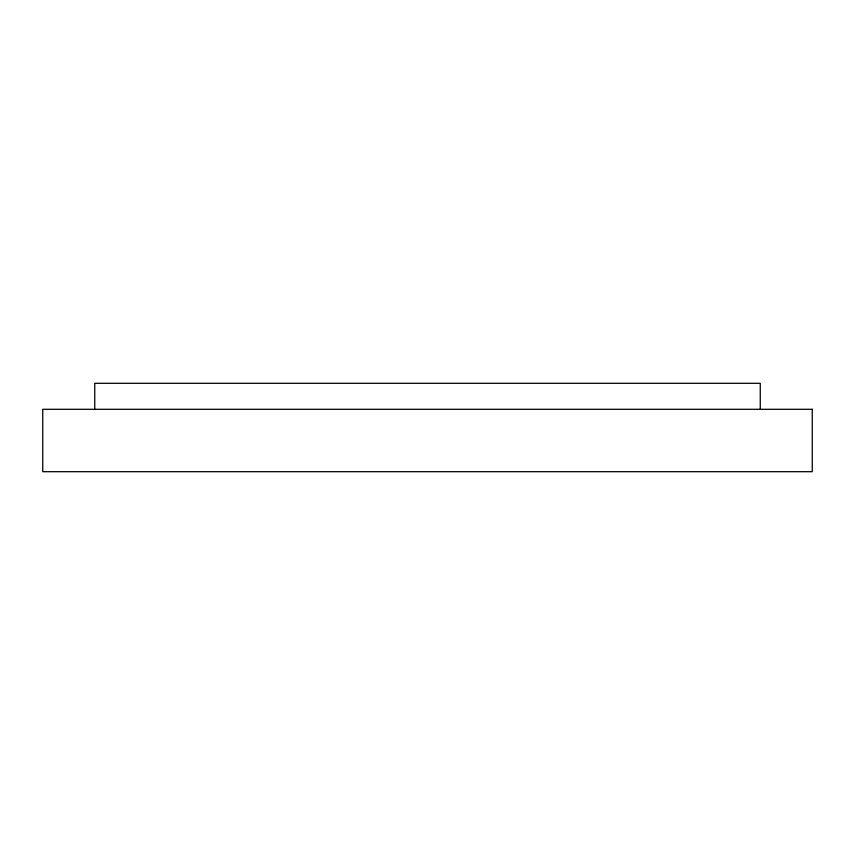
<?xml version="1.0" encoding="UTF-8"?>
<svg xmlns="http://www.w3.org/2000/svg" width="855" height="855" viewBox="0 0 855 855"><rect width="100%" height="100%" fill="white"/><g stroke="black" fill="none" stroke-linecap="round" stroke-linejoin="round"><path stroke-width="1.28" d="M760.255 409.299L760.255 383.307L94.745 383.307L94.745 409.299M812.25 409.299L42.75 409.299L42.75 471.693L812.25 471.693L812.25 409.299"/></g></svg>
